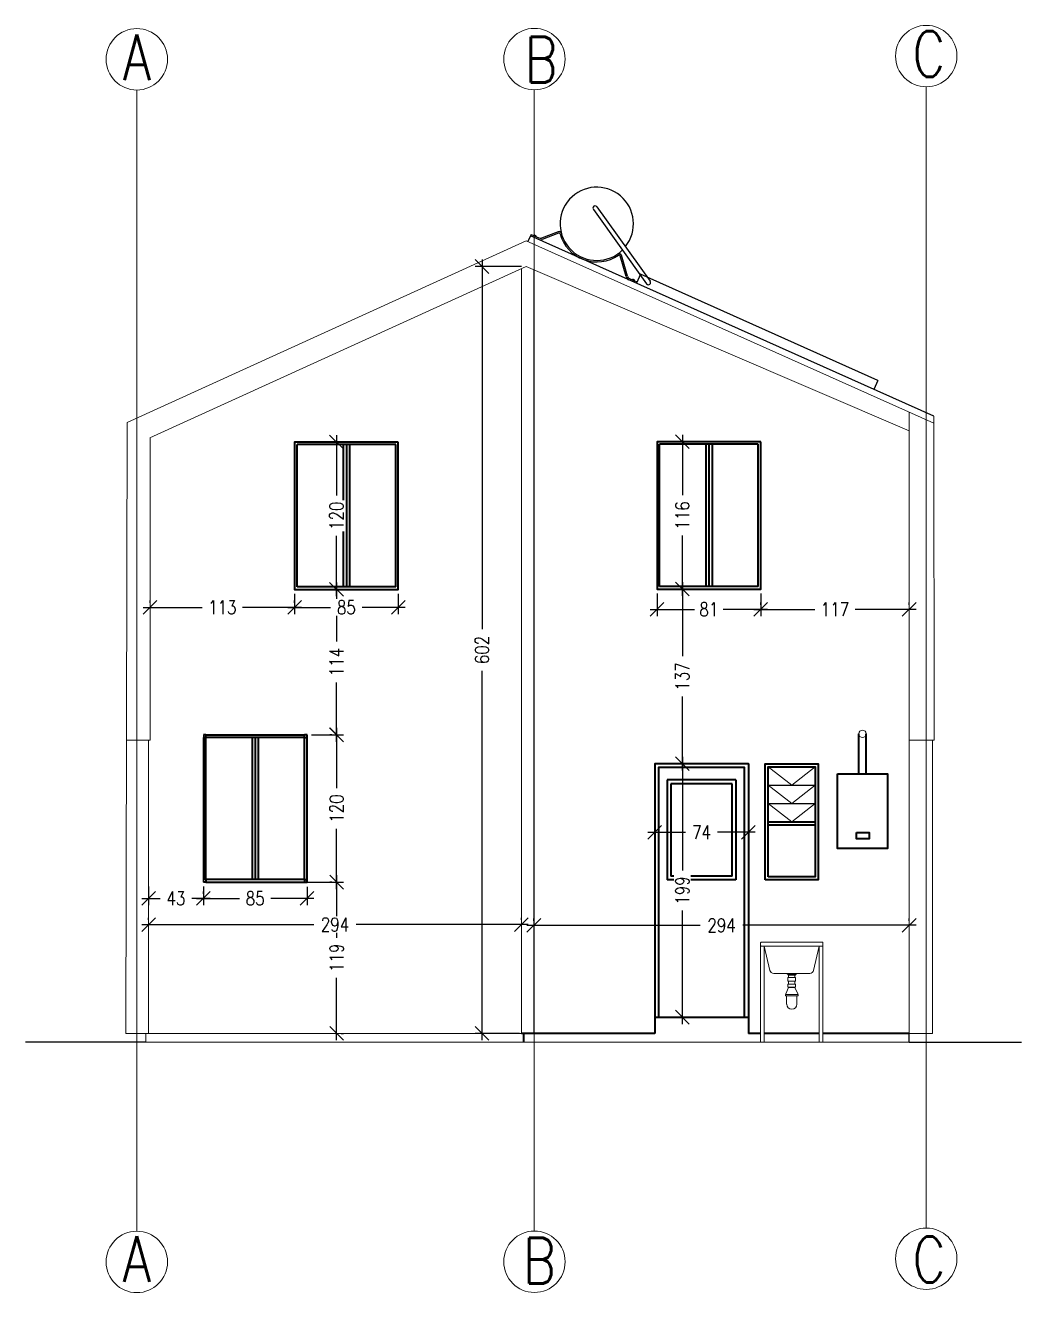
# Model space of a CAD drawing. Header units: millimetres. Extents: x 694 to 3188, y 608 to 2399.
# Drawn here: x 2406 to 3188, y 1364 to 2359 of the extents above; entities that cross this region are included whole.
import ezdxf

# ---------------------------------------------------------------- set-up
doc = ezdxf.new("R2010")
doc.units = ezdxf.units.MM
for name, color, linetype, lineweight in [('A-ANNO-DIMS', 3, 'Continuous', 18), ('A-ANNO-SYMB', 3, 'Continuous', 18), ('A-ELEV-IDEN', 3, 'Continuous', 18), ('A-ELEV-MBE1', 7, 'Continuous', 35), ('A-ELEV-MBE2', 4, 'Continuous', 25), ('A-FURN', 8, 'Continuous', 18)]:
    doc.layers.add(name, color=color, linetype=linetype, lineweight=lineweight)
doc.styles.add('E-ROMANS', font='romans.shx', dxfattribs={"width": 0.8})
doc.dimstyles.new('QUOTE', dxfattribs={"dimtxt": 3.6, "dimasz": 3.6, "dimexe": 1.8, "dimexo": 1.2, "dimgap": 1.8, "dimtad": 0, "dimdec": 0, "dimzin": 0, "dimdsep": 46, "dimtxsty": 'E-ROMANS', "dimblk": 'OBLIQUE', "dimblk1": 'OBLIQUE', "dimblk2": 'OBLIQUE', "dimcen": 1.8, "dimdle": 1.8, "dimclrd": 256, "dimclrt": 256, "dimadec": 0, "dimazin": 0, "dimtfac": 1, "dimtdec": 0, "dimtmove": 1, "dimatfit": 3, "dimldrblk": 'OPEN90', "dimfxl": 1, "dimtfill": 1, "dimtolj": 1, "dimtzin": 0, "dimarcsym": 0})

# ---------------------------------------------------------------- blocks, each defined once
blk = doc.blocks.new('_Oblique')
at = {"color": 0, "linetype": 'ByBlock', "lineweight": -2}
blk.add_line((-0.5, -0.5), (0.5, 0.5), dxfattribs=at)
blk = doc.blocks.new('*D131')
at = {"layer": 'A-ANNO-DIMS', "color": 0, "lineweight": -2, "transparency": 16777216}
for p, q in [((2502.68, 1682.91), (2502.68, 1668.24)), ((2545.71, 1677.24), (2545.71, 1679.04))]:
    blk.add_line(p, q, dxfattribs=at)
at = {"layer": 'A-ANNO-DIMS', "lineweight": -2, "transparency": 16777216}
for p, q in [((2497.28, 1673.64), (2511.8, 1673.64)), ((2551.11, 1673.64), (2536.59, 1673.64))]:
    blk.add_line(p, q, dxfattribs=at)
at = {"layer": 'A-ANNO-DIMS', "lineweight": -2, "transparency": 16777216, "xscale": 10.8, "yscale": 10.8, "zscale": 10.8, "rotation": 180}
blk.add_blockref('_Oblique', (2502.68, 1673.64), dxfattribs=at)
at = {"layer": 'A-ANNO-DIMS', "lineweight": -2, "transparency": 16777216, "xscale": 10.8, "yscale": 10.8, "zscale": 10.8}
blk.add_blockref('_Oblique', (2545.71, 1673.64), dxfattribs=at)
at = {"layer": 'A-ANNO-DIMS', "transparency": 16777216, "insert": (2524.19, 1673.64), "char_height": 10.8, "attachment_point": 5, "style": 'E-ROMANS', "bg_fill": 3, "box_fill_scale": 1.1, "bg_fill_color": 256, "bg_fill_true_color": 13158600, "bg_fill_transparency": 0}
blk.add_mtext('\\A1;43', dxfattribs=at)
blk = doc.blocks.new('_Open90')
at = {"color": 0, "linetype": 'ByBlock', "lineweight": -2}
for p, q in [((0, 0), (-1, 0)), ((-0.5, 0.5), (0, 0)), ((0, 0), (-0.5, -0.5))]:
    blk.add_line(p, q, dxfattribs=at)
blk = doc.blocks.new('*D149')
at = {"layer": 'A-ANNO-DIMS', "color": 0, "lineweight": -2, "transparency": 16777216}
for p, q in [((2545.71, 1682.91), (2545.71, 1668.24)), ((2627.08, 1682.77), (2627.08, 1668.24))]:
    blk.add_line(p, q, dxfattribs=at)
at = {"layer": 'A-ANNO-DIMS', "lineweight": -2, "transparency": 16777216}
for p, q in [((2540.31, 1673.64), (2574, 1673.64)), ((2632.48, 1673.64), (2598.79, 1673.64))]:
    blk.add_line(p, q, dxfattribs=at)
at = {"layer": 'A-ANNO-DIMS', "lineweight": -2, "transparency": 16777216, "xscale": 10.8, "yscale": 10.8, "zscale": 10.8, "rotation": 180}
blk.add_blockref('_Oblique', (2545.71, 1673.64), dxfattribs=at)
at = {"layer": 'A-ANNO-DIMS', "lineweight": -2, "transparency": 16777216, "xscale": 10.8, "yscale": 10.8, "zscale": 10.8}
blk.add_blockref('_Oblique', (2627.08, 1673.64), dxfattribs=at)
at = {"layer": 'A-ANNO-DIMS', "transparency": 16777216, "insert": (2586.39, 1673.64), "char_height": 10.8, "attachment_point": 5, "style": 'E-ROMANS', "bg_fill": 3, "box_fill_scale": 1.1, "bg_fill_color": 256, "bg_fill_true_color": 13158600, "bg_fill_transparency": 0}
blk.add_mtext('\\A1;85', dxfattribs=at)
blk = doc.blocks.new('*D132')
at = {"layer": 'A-ANNO-DIMS', "color": 0, "lineweight": -2, "transparency": 16777216}
for p, q in [((2646.69, 1686.37), (2644.89, 1686.37)), ((2653.89, 1567.6), (2655.69, 1567.6))]:
    blk.add_line(p, q, dxfattribs=at)
at = {"layer": 'A-ANNO-DIMS', "lineweight": -2, "transparency": 16777216}
for p, q in [((2650.29, 1691.77), (2650.29, 1642.67)), ((2650.29, 1562.2), (2650.29, 1611.3))]:
    blk.add_line(p, q, dxfattribs=at)
at = {"layer": 'A-ANNO-DIMS', "lineweight": -2, "transparency": 16777216, "xscale": 10.8, "yscale": 10.8, "zscale": 10.8}
for p, rotation in [((2650.29, 1686.37), 90), ((2650.29, 1567.6), 270)]:
    blk.add_blockref('_Oblique', p, dxfattribs=dict(at, rotation=rotation))
at = {"layer": 'A-ANNO-DIMS', "transparency": 16777216, "insert": (2650.29, 1626.98), "char_height": 10.8, "attachment_point": 5, "rotation": 90, "style": 'E-ROMANS', "bg_fill": 3, "box_fill_scale": 1.1, "bg_fill_color": 256, "bg_fill_true_color": 13158600, "bg_fill_transparency": 0}
blk.add_mtext('\\A1;119', dxfattribs=at)
blk = doc.blocks.new('*D133')
at = {"layer": 'A-ANNO-DIMS', "color": 0, "lineweight": -2, "transparency": 16777216}
for p, q in [((2646.69, 1802.05), (2644.89, 1802.05)), ((2572.74, 1686.37), (2655.69, 1686.37))]:
    blk.add_line(p, q, dxfattribs=at)
at = {"layer": 'A-ANNO-DIMS', "lineweight": -2, "transparency": 16777216}
for p, q in [((2650.29, 1807.45), (2650.29, 1760.1)), ((2650.29, 1680.97), (2650.29, 1728.32))]:
    blk.add_line(p, q, dxfattribs=at)
at = {"layer": 'A-ANNO-DIMS', "lineweight": -2, "transparency": 16777216, "xscale": 10.8, "yscale": 10.8, "zscale": 10.8}
for p, rotation in [((2650.29, 1802.05), 90), ((2650.29, 1686.37), 270)]:
    blk.add_blockref('_Oblique', p, dxfattribs=dict(at, rotation=rotation))
at = {"layer": 'A-ANNO-DIMS', "transparency": 16777216, "insert": (2650.29, 1744.21), "char_height": 10.8, "attachment_point": 5, "rotation": 90, "style": 'E-ROMANS', "bg_fill": 3, "box_fill_scale": 1.1, "bg_fill_color": 256, "bg_fill_true_color": 13158600, "bg_fill_transparency": 0}
blk.add_mtext('\\A1;120', dxfattribs=at)
blk = doc.blocks.new('*D150')
at = {"layer": 'A-ANNO-DIMS', "lineweight": -2, "transparency": 16777216}
for p, q in [((2650.25, 1921.67), (2650.25, 1875.26)), ((2650.25, 1796.65), (2650.25, 1843.07))]:
    blk.add_line(p, q, dxfattribs=at)
at = {"layer": 'A-ANNO-DIMS', "color": 0, "lineweight": -2, "transparency": 16777216}
for p, q in [((2652.05, 1916.27), (2655.65, 1916.27)), ((2630.68, 1802.05), (2655.65, 1802.05))]:
    blk.add_line(p, q, dxfattribs=at)
at = {"layer": 'A-ANNO-DIMS', "lineweight": -2, "transparency": 16777216, "xscale": 10.8, "yscale": 10.8, "zscale": 10.8}
for p, rotation in [((2650.25, 1916.27), 90), ((2650.25, 1802.05), 270)]:
    blk.add_blockref('_Oblique', p, dxfattribs=dict(at, rotation=rotation))
at = {"layer": 'A-ANNO-DIMS', "transparency": 16777216, "insert": (2650.25, 1859.16), "char_height": 10.8, "attachment_point": 5, "rotation": 90, "style": 'E-ROMANS', "bg_fill": 3, "box_fill_scale": 1.1, "bg_fill_color": 256, "bg_fill_true_color": 13158600, "bg_fill_transparency": 0}
blk.add_mtext('\\A1;114', dxfattribs=at)
blk = doc.blocks.new('*D134')
at = {"layer": 'A-ANNO-DIMS', "color": 0, "lineweight": -2, "transparency": 16777216}
for p, q in [((2646.65, 2031.96), (2644.85, 2031.96)), ((2646.65, 1916.27), (2644.85, 1916.27))]:
    blk.add_line(p, q, dxfattribs=at)
at = {"layer": 'A-ANNO-DIMS', "lineweight": -2, "transparency": 16777216}
for p, q in [((2650.25, 2037.36), (2650.25, 1990.01)), ((2650.25, 1910.87), (2650.25, 1958.22))]:
    blk.add_line(p, q, dxfattribs=at)
at = {"layer": 'A-ANNO-DIMS', "lineweight": -2, "transparency": 16777216, "xscale": 10.8, "yscale": 10.8, "zscale": 10.8}
for p, rotation in [((2650.25, 2031.96), 90), ((2650.25, 1916.27), 270)]:
    blk.add_blockref('_Oblique', p, dxfattribs=dict(at, rotation=rotation))
at = {"layer": 'A-ANNO-DIMS', "transparency": 16777216, "insert": (2650.25, 1974.12), "char_height": 10.8, "attachment_point": 5, "rotation": 90, "style": 'E-ROMANS', "bg_fill": 3, "box_fill_scale": 1.1, "bg_fill_color": 256, "bg_fill_true_color": 13158600, "bg_fill_transparency": 0}
blk.add_mtext('\\A1;120', dxfattribs=at)
blk = doc.blocks.new('*D151')
at = {"layer": 'A-ANNO-DIMS', "color": 0, "lineweight": -2, "transparency": 16777216}
for p, q in [((2617.3, 1912.67), (2617.3, 1896.74)), ((2698.7, 1912.67), (2698.7, 1896.74))]:
    blk.add_line(p, q, dxfattribs=at)
at = {"layer": 'A-ANNO-DIMS', "lineweight": -2, "transparency": 16777216}
for p, q in [((2611.9, 1902.14), (2645.61, 1902.14)), ((2704.1, 1902.14), (2670.4, 1902.14))]:
    blk.add_line(p, q, dxfattribs=at)
at = {"layer": 'A-ANNO-DIMS', "lineweight": -2, "transparency": 16777216, "xscale": 10.8, "yscale": 10.8, "zscale": 10.8, "rotation": 180}
blk.add_blockref('_Oblique', (2617.3, 1902.14), dxfattribs=at)
at = {"layer": 'A-ANNO-DIMS', "lineweight": -2, "transparency": 16777216, "xscale": 10.8, "yscale": 10.8, "zscale": 10.8}
blk.add_blockref('_Oblique', (2698.7, 1902.14), dxfattribs=at)
at = {"layer": 'A-ANNO-DIMS', "transparency": 16777216, "insert": (2658, 1902.14), "char_height": 10.8, "attachment_point": 5, "style": 'E-ROMANS', "bg_fill": 3, "box_fill_scale": 1.1, "bg_fill_color": 256, "bg_fill_true_color": 13158600, "bg_fill_transparency": 0}
blk.add_mtext('\\A1;85', dxfattribs=at)
blk = doc.blocks.new('*D135')
at = {"layer": 'A-ANNO-DIMS', "lineweight": -2, "transparency": 16777216}
for p, q in [((2497.28, 1653.08), (2632.32, 1653.08)), ((2800.79, 1653.08), (2665.75, 1653.08))]:
    blk.add_line(p, q, dxfattribs=at)
at = {"layer": 'A-ANNO-DIMS', "color": 0, "lineweight": -2, "transparency": 16777216}
for p, q in [((2502.68, 1656.68), (2502.68, 1658.48)), ((2795.39, 1656.68), (2795.39, 1658.48))]:
    blk.add_line(p, q, dxfattribs=at)
at = {"layer": 'A-ANNO-DIMS', "lineweight": -2, "transparency": 16777216, "xscale": 10.8, "yscale": 10.8, "zscale": 10.8, "rotation": 180}
blk.add_blockref('_Oblique', (2502.68, 1653.08), dxfattribs=at)
at = {"layer": 'A-ANNO-DIMS', "lineweight": -2, "transparency": 16777216, "xscale": 10.8, "yscale": 10.8, "zscale": 10.8}
blk.add_blockref('_Oblique', (2795.39, 1653.08), dxfattribs=at)
at = {"layer": 'A-ANNO-DIMS', "transparency": 16777216, "insert": (2649.03, 1653.08), "char_height": 10.8, "attachment_point": 5, "style": 'E-ROMANS', "bg_fill": 3, "box_fill_scale": 1.1, "bg_fill_color": 256, "bg_fill_true_color": 13158600, "bg_fill_transparency": 0}
blk.add_mtext('\\A1;294', dxfattribs=at)
blk = doc.blocks.new('*D136')
at = {"layer": 'A-ANNO-DIMS', "lineweight": -2, "transparency": 16777216}
for p, q in [((2799.79, 1652.48), (2935.83, 1652.48)), ((3105.29, 1652.48), (2969.25, 1652.48))]:
    blk.add_line(p, q, dxfattribs=at)
at = {"layer": 'A-ANNO-DIMS', "color": 0, "lineweight": -2, "transparency": 16777216}
for p, q in [((2805.19, 1656.08), (2805.19, 1657.88)), ((3099.89, 1656.08), (3099.89, 1657.88))]:
    blk.add_line(p, q, dxfattribs=at)
at = {"layer": 'A-ANNO-DIMS', "lineweight": -2, "transparency": 16777216, "xscale": 10.8, "yscale": 10.8, "zscale": 10.8, "rotation": 180}
blk.add_blockref('_Oblique', (2805.19, 1652.48), dxfattribs=at)
at = {"layer": 'A-ANNO-DIMS', "lineweight": -2, "transparency": 16777216, "xscale": 10.8, "yscale": 10.8, "zscale": 10.8}
blk.add_blockref('_Oblique', (3099.89, 1652.48), dxfattribs=at)
at = {"layer": 'A-ANNO-DIMS', "transparency": 16777216, "insert": (2952.54, 1652.48), "char_height": 10.8, "attachment_point": 5, "style": 'E-ROMANS', "bg_fill": 3, "box_fill_scale": 1.1, "bg_fill_color": 256, "bg_fill_true_color": 13158600, "bg_fill_transparency": 0}
blk.add_mtext('\\A1;294', dxfattribs=at)
blk = doc.blocks.new('*D137')
at = {"layer": 'A-ANNO-DIMS', "lineweight": -2, "transparency": 16777216}
for p, q in [((2921.79, 1784.76), (2921.79, 1695.54)), ((2921.79, 1574.94), (2921.79, 1664.17))]:
    blk.add_line(p, q, dxfattribs=at)
at = {"layer": 'A-ANNO-DIMS', "color": 0, "lineweight": -2, "transparency": 16777216}
for p, q in [((2918.19, 1779.36), (2916.39, 1779.36)), ((2918.19, 1580.34), (2916.39, 1580.34))]:
    blk.add_line(p, q, dxfattribs=at)
at = {"layer": 'A-ANNO-DIMS', "lineweight": -2, "transparency": 16777216, "xscale": 10.8, "yscale": 10.8, "zscale": 10.8}
for p, rotation in [((2921.79, 1779.36), 90), ((2921.79, 1580.34), 270)]:
    blk.add_blockref('_Oblique', p, dxfattribs=dict(at, rotation=rotation))
at = {"layer": 'A-ANNO-DIMS', "transparency": 16777216, "insert": (2921.79, 1679.85), "char_height": 10.8, "attachment_point": 5, "rotation": 90, "style": 'E-ROMANS', "bg_fill": 3, "box_fill_scale": 1.1, "bg_fill_color": 256, "bg_fill_true_color": 13158600, "bg_fill_transparency": 0}
blk.add_mtext('\\A1;199', dxfattribs=at)
blk = doc.blocks.new('*D138')
at = {"layer": 'A-ANNO-DIMS', "lineweight": -2, "transparency": 16777216}
for p, q in [((2894.69, 1725.55), (2924.25, 1725.55)), ((2979.02, 1725.55), (2949.45, 1725.55))]:
    blk.add_line(p, q, dxfattribs=at)
at = {"layer": 'A-ANNO-DIMS', "color": 0, "lineweight": -2, "transparency": 16777216}
for p, q in [((2900.09, 1729.15), (2900.09, 1730.95)), ((2973.62, 1729.15), (2973.62, 1730.95))]:
    blk.add_line(p, q, dxfattribs=at)
at = {"layer": 'A-ANNO-DIMS', "lineweight": -2, "transparency": 16777216, "xscale": 10.8, "yscale": 10.8, "zscale": 10.8, "rotation": 180}
blk.add_blockref('_Oblique', (2900.09, 1725.55), dxfattribs=at)
at = {"layer": 'A-ANNO-DIMS', "lineweight": -2, "transparency": 16777216, "xscale": 10.8, "yscale": 10.8, "zscale": 10.8}
blk.add_blockref('_Oblique', (2973.62, 1725.55), dxfattribs=at)
at = {"layer": 'A-ANNO-DIMS', "transparency": 16777216, "insert": (2936.85, 1725.55), "char_height": 10.8, "attachment_point": 5, "style": 'E-ROMANS', "bg_fill": 3, "box_fill_scale": 1.1, "bg_fill_color": 256, "bg_fill_true_color": 13158600, "bg_fill_transparency": 0}
blk.add_mtext('\\A1;74', dxfattribs=at)
blk = doc.blocks.new('*D139')
at = {"layer": 'A-ANNO-DIMS', "lineweight": -2, "transparency": 16777216}
for p, q in [((2921.79, 1921.93), (2921.79, 1863.84)), ((2921.79, 1773.96), (2921.79, 1832.06))]:
    blk.add_line(p, q, dxfattribs=at)
at = {"layer": 'A-ANNO-DIMS', "color": 0, "lineweight": -2, "transparency": 16777216}
for p, q in [((2918.19, 1916.53), (2916.39, 1916.53)), ((2918.19, 1779.36), (2916.39, 1779.36))]:
    blk.add_line(p, q, dxfattribs=at)
at = {"layer": 'A-ANNO-DIMS', "lineweight": -2, "transparency": 16777216, "xscale": 10.8, "yscale": 10.8, "zscale": 10.8}
for p, rotation in [((2921.79, 1916.53), 90), ((2921.79, 1779.36), 270)]:
    blk.add_blockref('_Oblique', p, dxfattribs=dict(at, rotation=rotation))
at = {"layer": 'A-ANNO-DIMS', "transparency": 16777216, "insert": (2921.79, 1847.95), "char_height": 10.8, "attachment_point": 5, "rotation": 90, "style": 'E-ROMANS', "bg_fill": 3, "box_fill_scale": 1.1, "bg_fill_color": 256, "bg_fill_true_color": 13158600, "bg_fill_transparency": 0}
blk.add_mtext('\\A1;137', dxfattribs=at)
blk = doc.blocks.new('*D140')
at = {"layer": 'A-ANNO-DIMS', "color": 0, "lineweight": -2, "transparency": 16777216}
for p, q in [((2918.19, 2032.22), (2916.39, 2032.22)), ((2918.19, 1916.53), (2916.39, 1916.53))]:
    blk.add_line(p, q, dxfattribs=at)
at = {"layer": 'A-ANNO-DIMS', "lineweight": -2, "transparency": 16777216}
for p, q in [((2921.79, 2037.62), (2921.79, 1990.27)), ((2921.79, 1911.13), (2921.79, 1958.49))]:
    blk.add_line(p, q, dxfattribs=at)
at = {"layer": 'A-ANNO-DIMS', "lineweight": -2, "transparency": 16777216, "xscale": 10.8, "yscale": 10.8, "zscale": 10.8}
for p, rotation in [((2921.79, 2032.22), 90), ((2921.79, 1916.53), 270)]:
    blk.add_blockref('_Oblique', p, dxfattribs=dict(at, rotation=rotation))
at = {"layer": 'A-ANNO-DIMS', "transparency": 16777216, "insert": (2921.79, 1974.38), "char_height": 10.8, "attachment_point": 5, "rotation": 90, "style": 'E-ROMANS', "bg_fill": 3, "box_fill_scale": 1.1, "bg_fill_color": 256, "bg_fill_true_color": 13158600, "bg_fill_transparency": 0}
blk.add_mtext('\\A1;116', dxfattribs=at)
blk = doc.blocks.new('*D153')
at = {"layer": 'A-ANNO-DIMS', "color": 0, "lineweight": -2, "transparency": 16777216}
for p, q in [((2901.91, 1912.93), (2901.91, 1895.18)), ((2983.31, 1912.93), (2983.31, 1895.18))]:
    blk.add_line(p, q, dxfattribs=at)
at = {"layer": 'A-ANNO-DIMS', "lineweight": -2, "transparency": 16777216}
for p, q in [((2896.51, 1900.58), (2931.45, 1900.58)), ((2988.71, 1900.58), (2953.77, 1900.58))]:
    blk.add_line(p, q, dxfattribs=at)
at = {"layer": 'A-ANNO-DIMS', "lineweight": -2, "transparency": 16777216, "xscale": 10.8, "yscale": 10.8, "zscale": 10.8, "rotation": 180}
blk.add_blockref('_Oblique', (2901.91, 1900.58), dxfattribs=at)
at = {"layer": 'A-ANNO-DIMS', "lineweight": -2, "transparency": 16777216, "xscale": 10.8, "yscale": 10.8, "zscale": 10.8}
blk.add_blockref('_Oblique', (2983.31, 1900.58), dxfattribs=at)
at = {"layer": 'A-ANNO-DIMS', "transparency": 16777216, "insert": (2942.61, 1900.58), "char_height": 10.8, "attachment_point": 5, "style": 'E-ROMANS', "bg_fill": 3, "box_fill_scale": 1.1, "bg_fill_color": 256, "bg_fill_true_color": 13158600, "bg_fill_transparency": 0}
blk.add_mtext('\\A1;81', dxfattribs=at)
blk = doc.blocks.new('*D141')
at = {"layer": 'A-ANNO-DIMS', "lineweight": -2, "transparency": 16777216}
for p, q in [((2498.45, 1902.14), (2544.69, 1902.14)), ((2622.7, 1902.14), (2576.47, 1902.14))]:
    blk.add_line(p, q, dxfattribs=at)
at = {"layer": 'A-ANNO-DIMS', "color": 0, "lineweight": -2, "transparency": 16777216}
for p, q in [((2503.85, 1905.74), (2503.85, 1907.54)), ((2617.3, 1905.74), (2617.3, 1907.54))]:
    blk.add_line(p, q, dxfattribs=at)
at = {"layer": 'A-ANNO-DIMS', "lineweight": -2, "transparency": 16777216, "xscale": 10.8, "yscale": 10.8, "zscale": 10.8, "rotation": 180}
blk.add_blockref('_Oblique', (2503.85, 1902.14), dxfattribs=at)
at = {"layer": 'A-ANNO-DIMS', "lineweight": -2, "transparency": 16777216, "xscale": 10.8, "yscale": 10.8, "zscale": 10.8}
blk.add_blockref('_Oblique', (2617.3, 1902.14), dxfattribs=at)
at = {"layer": 'A-ANNO-DIMS', "transparency": 16777216, "insert": (2560.58, 1902.14), "char_height": 10.8, "attachment_point": 5, "style": 'E-ROMANS', "bg_fill": 3, "box_fill_scale": 1.1, "bg_fill_color": 256, "bg_fill_true_color": 13158600, "bg_fill_transparency": 0}
blk.add_mtext('\\A1;113', dxfattribs=at)
blk = doc.blocks.new('*D142')
at = {"layer": 'A-ANNO-DIMS', "color": 0, "lineweight": -2, "transparency": 16777216}
for p, q in [((2983.31, 1904.18), (2983.31, 1905.98)), ((3099.89, 1904.18), (3099.89, 1905.98))]:
    blk.add_line(p, q, dxfattribs=at)
at = {"layer": 'A-ANNO-DIMS', "lineweight": -2, "transparency": 16777216}
for p, q in [((2977.91, 1900.58), (3025.71, 1900.58)), ((3105.29, 1900.58), (3057.49, 1900.58))]:
    blk.add_line(p, q, dxfattribs=at)
at = {"layer": 'A-ANNO-DIMS', "lineweight": -2, "transparency": 16777216, "xscale": 10.8, "yscale": 10.8, "zscale": 10.8, "rotation": 180}
blk.add_blockref('_Oblique', (2983.31, 1900.58), dxfattribs=at)
at = {"layer": 'A-ANNO-DIMS', "lineweight": -2, "transparency": 16777216, "xscale": 10.8, "yscale": 10.8, "zscale": 10.8}
blk.add_blockref('_Oblique', (3099.89, 1900.58), dxfattribs=at)
at = {"layer": 'A-ANNO-DIMS', "transparency": 16777216, "insert": (3041.6, 1900.58), "char_height": 10.8, "attachment_point": 5, "style": 'E-ROMANS', "bg_fill": 3, "box_fill_scale": 1.1, "bg_fill_color": 256, "bg_fill_true_color": 13158600, "bg_fill_transparency": 0}
blk.add_mtext('\\A1;117', dxfattribs=at)
blk = doc.blocks.new('*D154')
at = {"layer": 'A-ANNO-DIMS', "color": 0, "lineweight": -2, "transparency": 16777216}
for p, q in [((2795.57, 2169.83), (2759.12, 2169.83)), ((2793.85, 1567.6), (2759.12, 1567.6))]:
    blk.add_line(p, q, dxfattribs=at)
at = {"layer": 'A-ANNO-DIMS', "lineweight": -2, "transparency": 16777216}
for p, q in [((2764.52, 2175.23), (2764.52, 1885.02)), ((2764.52, 1562.2), (2764.52, 1852.41))]:
    blk.add_line(p, q, dxfattribs=at)
at = {"layer": 'A-ANNO-DIMS', "lineweight": -2, "transparency": 16777216, "xscale": 10.8, "yscale": 10.8, "zscale": 10.8}
for p, rotation in [((2764.52, 2169.83), 90), ((2764.52, 1567.6), 270)]:
    blk.add_blockref('_Oblique', p, dxfattribs=dict(at, rotation=rotation))
at = {"layer": 'A-ANNO-DIMS', "transparency": 16777216, "insert": (2764.52, 1868.71), "char_height": 10.8, "attachment_point": 5, "rotation": 90, "style": 'E-ROMANS', "bg_fill": 3, "box_fill_scale": 1.1, "bg_fill_color": 256, "bg_fill_true_color": 13158600, "bg_fill_transparency": 0}
blk.add_mtext('\\A1;602', dxfattribs=at)

msp = doc.modelspace()

# ---------------------------------------------------------------- linework, layer by layer
at = {"color": 0}
msp.add_line((3099.89, 1560.74), (3099.89, 1567.6), dxfattribs=at)
for p, q in [((2500.51, 1560.74), (2405.93, 1560.74)), ((3099.89, 1560.74), (3188.2, 1560.74))]:
    msp.add_line(p, q)
at = {"layer": 'A-ANNO-SYMB'}
msp.add_line((3113.33, 1414.79), (3113.33, 2310.99), dxfattribs=at)
at = {"layer": 'A-ANNO-SYMB', "color": 0}
for p, q in [((2799.17, 2169.83), (3099.89, 2040.91)), ((2795.39, 1567.6), (2795.39, 2168.1)), ((2805.19, 1797.99), (2805.19, 2167.14)), ((3099.89, 2055.49), (3099.89, 1567.6)), ((3119.41, 1797.84), (3119.25, 2052.39)), ((2484.94, 1567.6), (2485.93, 2047.46)), ((2503.85, 1797.99), (2503.85, 2035.25)), ((2485.42, 1797.99), (2503.85, 1797.99)), ((2805.19, 1567.6), (2805.19, 1797.99)), ((3119.41, 1797.84), (3099.89, 1797.84)), ((3118.23, 1797.84), (3118.23, 1567.45)), ((2484.94, 1567.6), (2795.39, 1567.6)), ((2496.93, 1567.6), (2502.68, 1567.6)), ((2500.51, 1567.6), (2500.51, 1560.74)), ((3118.23, 1567.6), (3099.89, 1567.6)), ((2500.51, 1560.74), (3099.89, 1560.74))]:
    msp.add_line(p, q, dxfattribs=at)
for points in [[(2485.93, 2047.46), (2799.11, 2190.05)], [(3119.25, 2046.83), (2799.11, 2190.05)], [(2503.58, 2035.25), (2799.17, 2169.83)], [(2502.68, 1567.6), (2502.68, 1797.99)]]:
    msp.add_lwpolyline(points, dxfattribs=at)
at = {"layer": 'A-ANNO-SYMB'}
for centre in [(3113.33, 2335.11), (2493.45, 2332.56), (2805.64, 2332.75), (3113.33, 1390.67), (2493.45, 1388.13), (2805.64, 1388.31)]:
    msp.add_circle(centre, 24.11, dxfattribs=at)
at = {"layer": 'A-ANNO-SYMB', "color": 4}
msp.add_circle((3063.24, 1802.89), 2.94, dxfattribs=at)
at = {"layer": 'A-ELEV-IDEN'}
for points in [[(2989.3, 1776.91), (3007.69, 1762.53), (3026.07, 1776.91)], [(2989.3, 1762.53), (3007.69, 1748.15), (3026.07, 1762.53)], [(2989.3, 1748.15), (3007.69, 1733.77), (3026.07, 1748.15)]]:
    msp.add_lwpolyline(points, dxfattribs=at)
at = {"layer": 'A-ELEV-MBE1', "color": 4}
for p, q in [((2981.35, 2030.26), (2903.9, 2030.26)), ((2903.9, 1918.49), (2903.9, 2030.26)), ((2940.18, 2030.26), (2940.18, 1918.49)), ((2942.63, 2030.26), (2942.63, 1918.49)), ((2945.08, 2030.26), (2945.08, 1918.49)), ((2981.35, 1918.49), (2981.35, 2030.26)), ((2696.74, 2030), (2619.29, 2030)), ((2619.29, 1918.23), (2619.29, 2030)), ((2655.57, 2030), (2655.57, 1918.23)), ((2658.02, 2030), (2658.02, 1918.23)), ((2660.47, 2030), (2660.47, 1918.23)), ((2696.74, 1918.23), (2696.74, 2030)), ((2696.74, 1918.23), (2619.29, 1918.23)), ((2981.35, 1918.49), (2903.9, 1918.49)), ((2547.67, 1802.05), (2545.71, 1802.05)), ((2547.67, 1800.09), (2547.67, 1802.05)), ((2547.67, 1802.05), (2625.12, 1802.05)), ((2625.12, 1800.09), (2625.12, 1802.05)), ((2627.08, 1802.05), (2625.12, 1802.05)), ((2627.08, 1800.09), (2627.08, 1802.05)), ((2547.67, 1800.09), (2545.71, 1800.09)), ((2545.71, 1800.09), (2545.71, 1688.33)), ((2625.12, 1800.09), (2547.67, 1800.09)), ((2547.67, 1688.33), (2547.67, 1800.09)), ((2583.94, 1800.09), (2583.94, 1688.33)), ((2586.39, 1800.09), (2586.39, 1688.33)), ((2588.84, 1800.09), (2588.84, 1688.33)), ((2625.12, 1688.33), (2625.12, 1800.09)), ((2625.12, 1800.09), (2627.08, 1800.09)), ((2627.08, 1688.33), (2627.08, 1800.09)), ((2973.62, 1779.36), (2973.62, 1567.6)), ((2963.82, 1766.62), (2909.89, 1766.62)), ((2909.89, 1766.62), (2909.89, 1688.19)), ((2960.87, 1763.68), (2912.83, 1763.68)), ((2912.83, 1763.68), (2912.83, 1691.13)), ((2960.87, 1691.13), (2960.87, 1763.68)), ((2963.82, 1766.62), (2963.82, 1688.19)), ((2547.67, 1688.33), (2545.71, 1688.33)), ((2547.67, 1686.37), (2545.71, 1686.37)), ((2625.12, 1688.33), (2547.67, 1688.33)), ((2547.67, 1688.33), (2547.67, 1686.37)), ((2547.67, 1686.37), (2625.12, 1686.37)), ((2625.12, 1688.33), (2627.08, 1688.33)), ((2625.12, 1688.33), (2625.12, 1686.37)), ((2625.12, 1686.37), (2627.08, 1686.37)), ((2627.08, 1686.37), (2627.08, 1688.33)), ((2963.82, 1688.19), (2909.89, 1688.19)), ((2960.87, 1691.13), (2912.83, 1691.13)), ((2900.09, 1680.34), (2900.09, 1567.6)), ((2900.09, 1580.34), (2973.62, 1580.34))]:
    msp.add_line(p, q, dxfattribs=at)
at = {"layer": 'A-ELEV-MBE1', "color": 0}
for p, q in [((2900.09, 1567.6), (2795.39, 1567.6)), ((2983.18, 1567.6), (2973.62, 1567.6)), ((3029.25, 1567.6), (2986.12, 1567.6)), ((3099.89, 1567.6), (3032.2, 1567.6))]:
    msp.add_line(p, q, dxfattribs=at)
at = {"layer": 'A-ELEV-MBE1', "color": 4}
for points in [[(2698.7, 2031.96), (2617.3, 2031.96), (2617.3, 1916.27), (2698.7, 1916.27)], [(2983.31, 2032.22), (2901.91, 2032.22), (2901.91, 1916.53), (2983.31, 1916.53)], [(2986.85, 1688.19), (2986.85, 1779.36), (3028.52, 1779.36), (3028.52, 1688.19)], [(2989.3, 1690.64), (2989.3, 1776.91), (3026.07, 1776.91), (3026.07, 1690.64)]]:
    msp.add_lwpolyline(points, close=True, dxfattribs=at)
for points in [[(3060.3, 1771.52), (3060.3, 1802.89)], [(3066.18, 1771.52), (3066.18, 1802.89)], [(2973.62, 1779.36), (2973.62, 1779.36), (2900.09, 1779.36), (2900.09, 1580.34)], [(2970.68, 1580.34), (2970.68, 1776.42), (2903.03, 1776.42), (2903.03, 1580.34)], [(3043.64, 1771.52), (3082.85, 1771.52), (3082.85, 1712.7), (3043.64, 1712.7), (3043.64, 1771.52)], [(2989.3, 1733.77), (3026.07, 1733.77)], [(2989.3, 1731.32), (3026.07, 1731.32)], [(3058.6, 1725.29), (3068.4, 1725.29), (3068.4, 1720.39), (3058.6, 1720.39), (3058.6, 1725.29)]]:
    msp.add_lwpolyline(points, dxfattribs=at)
at = {"layer": 'A-ELEV-MBE1', "color": 0}
msp.add_lwpolyline([(2797.45, 1560.74), (2797.45, 1567.6)], dxfattribs=at)
at = {"layer": 'A-ELEV-MBE2'}
for p, q in [((2851.94, 2214.71), (2893.76, 2156.27)), ((2854.76, 2216.78), (2896.59, 2158.32)), ((2803.01, 2194.92), (2802.54, 2193.88)), ((2803.01, 2194.92), (2809, 2192.24)), ((2805.57, 2194.5), (2805.32, 2193.94)), ((2805.86, 2194.37), (2805.61, 2193.81)), ((2806.95, 2193.94), (2805.64, 2194.53)), ((2806.43, 2193.44), (2806.69, 2194)), ((2806.73, 2193.31), (2806.98, 2193.87)), ((2824.17, 2197.12), (2811.23, 2192.18)), ((2824.57, 2196.05), (2811.63, 2191.12)), ((2877.55, 2161.9), (2872.87, 2178.34)), ((2878.64, 2162.21), (2873.98, 2178.64)), ((2880.26, 2160.35), (2886.17, 2157.7)), ((2882.78, 2159.95), (2882.53, 2159.39)), ((2883.08, 2159.82), (2882.83, 2159.26)), ((2884.16, 2159.39), (2882.85, 2159.97)), ((2883.65, 2158.89), (2883.9, 2159.45)), ((2883.94, 2158.76), (2884.19, 2159.32)), ((2545.71, 1802.05), (2545.71, 1800.09)), ((2545.71, 1686.37), (2545.71, 1688.33))]:
    msp.add_line(p, q, dxfattribs=at)
for points in [[(2802.54, 2193.88), (2800.54, 2189.41)], [(3119.25, 2052.39), (2802.54, 2193.88)], [(2888.91, 2163.82), (2885.71, 2156.66)], [(3075.41, 2080.36), (2888.91, 2163.82)], [(3075.41, 2080.36), (3072.21, 2073.2)]]:
    msp.add_lwpolyline(points, dxfattribs=at)
at = {"layer": 'A-ELEV-MBE2', "color": 6}
for points in [[(2989.3, 1762.53), (3026.07, 1762.53)], [(2989.3, 1748.15), (3026.07, 1748.15)]]:
    msp.add_lwpolyline(points, dxfattribs=at)
at = {"layer": 'A-ELEV-MBE2'}
for centre, radius, start, end in [((2854.62, 2203.36), 28.78, 321.56273, 314.43162), ((2853.34, 2215.75), 1.75, 35.28159, 216.49816), ((2805.37, 2193.92), 0.0527, 155.88988, 245.88988), ((2805.56, 2193.83), 0.0527, 245.88988, 335.88988), ((2805.62, 2194.48), 0.0527, 65.88988, 155.88988), ((2805.66, 2193.79), 0.0527, 155.88988, 245.88988), ((2805.81, 2194.39), 0.0527, 335.88988, 65.88988), ((2805.91, 2194.35), 0.0527, 65.88988, 155.88988), ((2806.39, 2193.47), 0.0527, 245.88988, 335.88988), ((2806.48, 2193.42), 0.0527, 155.88988, 245.88988), ((2806.64, 2194.03), 0.0527, 335.88988, 65.88988), ((2806.68, 2193.33), 0.0527, 245.88988, 335.88988), ((2806.73, 2193.98), 0.0527, 65.88988, 155.88988), ((2806.93, 2193.89), 0.0527, 335.88988, 65.88988), ((2810.19, 2194.9), 4.05, 245.88988, 290.88988), ((2810.19, 2194.9), 2.92, 245.88988, 290.88988), ((2824.9, 2195.21), 2.04, 19.80493, 110.88988), ((2824.9, 2195.21), 0.909, 22.56824, 110.86066), ((2854.62, 2203.36), 29.92, 195.11438, 304.64968), ((2872.06, 2177.94), 2.04, 20.00847, 120.11059), ((2872.05, 2177.94), 0.908, 26.37705, 117.69172), ((2881.45, 2163.01), 4.05, 195.88988, 245.88988), ((2881.45, 2163.01), 2.92, 195.88988, 245.88988), ((2882.83, 2159.93), 0.0527, 65.88988, 155.88988), ((2883.03, 2159.84), 0.0527, 335.88988, 65.88988), ((2883.12, 2159.8), 0.0527, 65.88988, 155.88988), ((2882.58, 2159.37), 0.0527, 155.88988, 245.88988), ((2882.78, 2159.28), 0.0527, 245.88988, 335.88988), ((2882.87, 2159.24), 0.0527, 155.88988, 245.88988), ((2883.6, 2158.91), 0.0527, 245.88988, 335.88988), ((2883.7, 2158.87), 0.0527, 155.88988, 245.88988), ((2883.85, 2159.47), 0.0527, 335.88988, 65.88988), ((2883.89, 2158.78), 0.0527, 245.88988, 335.88988), ((2883.95, 2159.43), 0.0527, 65.88988, 155.88988), ((2884.14, 2159.34), 0.0527, 335.88988, 65.88988), ((2895.17, 2157.29), 1.75, 214.92001, 35.88988)]:
    msp.add_arc(centre, radius, start, end, dxfattribs=at)
at = {"layer": 'A-FURN'}
for p, q in [((2983.18, 1638.68), (2983.18, 1636.72)), ((2983.18, 1638.68), (2983.18, 1560.74)), ((3031.71, 1639.17), (2983.67, 1639.17)), ((3031.71, 1636.23), (2983.67, 1636.23)), ((2986.12, 1636.23), (2990.61, 1617.12)), ((2986.12, 1636.23), (2986.12, 1560.74)), ((3029.25, 1636.23), (3024.76, 1617.12)), ((3029.25, 1636.23), (3029.25, 1560.74)), ((3032.2, 1638.68), (3032.2, 1560.74)), ((3021.86, 1614.66), (2993.51, 1614.66)), ((3005.26, 1611.5), (3005.26, 1613.42)), ((3010.16, 1611.5), (3010.16, 1613.42)), ((3005.26, 1606.25), (3005.26, 1608.51)), ((3005.26, 1603.69), (3005.26, 1603.88)), ((3010.16, 1603.69), (3005.26, 1603.69)), ((3010.16, 1606.25), (3010.16, 1608.51)), ((3010.16, 1603.69), (3010.16, 1603.88)), ((3003.69, 1597.01), (3003.69, 1590.62)), ((3011.72, 1597.01), (3011.72, 1590.62))]:
    msp.add_line(p, q, dxfattribs=at)
at = {"layer": 'A-FURN', "color": 0}
for p, q in [((2983.67, 1560.74), (2983.18, 1560.74)), ((2983.67, 1560.74), (2986.12, 1560.74)), ((3031.71, 1560.74), (3029.25, 1560.74)), ((3031.71, 1560.74), (3032.2, 1560.74))]:
    msp.add_line(p, q, dxfattribs=at)
at = {"layer": 'A-FURN'}
for points in [[(3011.37, 1614.66), (3004.04, 1614.66), (3004.04, 1614.1), (3011.37, 1614.1)], [(3010.7, 1611.5), (3004.71, 1611.5), (3004.71, 1608.51), (3010.7, 1608.51)], [(3010.7, 1606.25), (3004.71, 1606.25), (3004.71, 1603.88), (3010.7, 1603.88)], [(3012.7, 1598.18), (3002.71, 1598.18), (3002.71, 1597.01), (3012.7, 1597.01)]]:
    msp.add_lwpolyline(points, close=True, dxfattribs=at)
for points in [[(3004.57, 1614.1), (3004.86, 1613.42), (3007.71, 1613.42)], [(3010.84, 1614.1), (3010.55, 1613.42), (3007.71, 1613.42)], [(3005.26, 1603.69), (3003.06, 1598.65), (3003.06, 1598.18), (3003.06, 1598.18)], [(3010.16, 1603.69), (3012.35, 1598.65), (3012.35, 1598.18), (3012.35, 1598.18)]]:
    msp.add_lwpolyline(points, dxfattribs=at)
for centre, radius, start, end in [((2983.67, 1638.68), 0.49, 90, 180), ((2983.67, 1636.72), 0.49, 180, 270), ((3031.71, 1638.68), 0.49, 0, 90), ((3031.71, 1636.72), 0.49, 270, 0), ((2993.51, 1617.6), 2.94, 189.46232, 270), ((3021.86, 1617.6), 2.94, 270, 350.53768), ((3007.71, 1590.62), 4.01, 180, 0)]:
    msp.add_arc(centre, radius, start, end, dxfattribs=at)

# ---------------------------------------------------------------- texts
at = {"layer": 'A-ANNO-SYMB', "char_height": 35.9, "attachment_point": 1, "style": 'E-ROMANS'}
for s, insert in [('A', (2482.49, 2352.15)), ('B', (2797.95, 2350.16)), ('C', (3102.36, 2354.69)), ('A', (2482.41, 1408.29)), ('B', (2796.54, 1407.02)), ('C', (3102.47, 1407.98))]:
    msp.add_mtext_dynamic_manual_height_columns(s, width=37.201, gutter_width=2.5, heights=[0], dxfattribs=dict(at, insert=insert))

# ---------------------------------------------------------------- next in the draw order: dimensions: what is measured, and where the dimension line sits
at = {"layer": 'A-ANNO-DIMS'}
dim = msp.add_linear_dim(base=(2502.68, 1673.64), p1=(2545.71, 1673.64), p2=(2502.68, 1686.51), dimstyle='QUOTE', override={"dimscale": 3}, dxfattribs=at)
dim.commit()
dim.dimension.update_dxf_attribs({"geometry": '*D131', "text_midpoint": (2524.19, 1673.64)})
dim = msp.add_linear_dim(base=(2650.29, 1567.6), p1=(2650.29, 1686.37), p2=(2650.29, 1567.6), angle=90, dimstyle='QUOTE', override={"dimscale": 3}, dxfattribs=at)
dim.commit()
dim.dimension.update_dxf_attribs({"geometry": '*D132', "text_midpoint": (2650.29, 1626.98)})

# ---------------------------------------------------------------- next in the draw order: dimensions: what is measured, and where the dimension line sits
for base, p1, p2, text, picture, middle in [((2627.08, 1673.64), (2545.71, 1686.51), (2627.08, 1686.37), '85', '*D149', (2586.39, 1673.64)), ((2795.39, 1653.08), (2502.68, 1653.08), (2795.39, 1653.08), '294', '*D135', (2649.03, 1653.08))]:
    dim = msp.add_linear_dim(base=base, p1=p1, p2=p2, text=text, dimstyle='QUOTE', override={"dimscale": 3}, dxfattribs=at)
    dim.commit()
    dim.dimension.update_dxf_attribs({"geometry": picture, "text_midpoint": middle})

# ---------------------------------------------------------------- next in the draw order: linework, layer by layer
at = {"layer": 'A-ANNO-SYMB'}
msp.add_line((2493.45, 1412.24), (2493.45, 2308.45), dxfattribs=at)

# ---------------------------------------------------------------- next in the draw order: dimensions: what is measured, and where the dimension line sits
at = {"layer": 'A-ANNO-DIMS'}
dim = msp.add_linear_dim(base=(2650.29, 1802.05), p1=(2569.14, 1686.37), p2=(2650.29, 1802.05), angle=90, text='120', dimstyle='QUOTE', override={"dimscale": 3}, dxfattribs=at)
dim.commit()
dim.dimension.update_dxf_attribs({"geometry": '*D133', "text_midpoint": (2650.29, 1744.21)})
dim = msp.add_linear_dim(base=(2805.19, 1652.48), p1=(3099.89, 1652.48), p2=(2805.19, 1652.48), text='294', dimstyle='QUOTE', override={"dimscale": 3}, dxfattribs=at)
dim.commit()
dim.dimension.update_dxf_attribs({"geometry": '*D136', "text_midpoint": (2952.54, 1652.48)})

# ---------------------------------------------------------------- next in the draw order: linework, layer by layer
at = {"layer": 'A-ANNO-SYMB'}
msp.add_line((2805.39, 1412.3), (2805.39, 2308.51), dxfattribs=at)

# ---------------------------------------------------------------- next in the draw order: dimensions: what is measured, and where the dimension line sits
at = {"layer": 'A-ANNO-DIMS'}
for base, p1, p2, picture, middle in [((2764.52, 2169.83), (2797.45, 1567.6), (2799.17, 2169.83), '*D154', (2764.52, 1868.71)), ((2650.25, 1916.27), (2627.08, 1802.05), (2648.45, 1916.27), '*D150', (2650.25, 1859.16)), ((2921.79, 1779.36), (2921.79, 1580.34), (2921.79, 1779.36), '*D137', (2921.79, 1679.85))]:
    dim = msp.add_linear_dim(base=base, p1=p1, p2=p2, angle=90, dimstyle='QUOTE', override={"dimscale": 3}, dxfattribs=at)
    dim.commit()
    dim.dimension.update_dxf_attribs({"geometry": picture, "text_midpoint": middle})

# ---------------------------------------------------------------- next in the draw order: dimensions: what is measured, and where the dimension line sits
dim = msp.add_linear_dim(base=(2650.25, 2031.96), p1=(2650.25, 1916.27), p2=(2650.25, 2031.96), angle=90, text='120', dimstyle='QUOTE', override={"dimscale": 3}, dxfattribs=at)
dim.commit()
dim.dimension.update_dxf_attribs({"geometry": '*D134', "text_midpoint": (2650.25, 1974.12)})
dim = msp.add_linear_dim(base=(2921.79, 1916.53), p1=(2921.79, 1779.36), p2=(2921.79, 1916.53), angle=90, dimstyle='QUOTE', override={"dimscale": 3}, dxfattribs=at)
dim.commit()
dim.dimension.update_dxf_attribs({"geometry": '*D139', "text_midpoint": (2921.79, 1847.95)})
dim = msp.add_linear_dim(base=(2973.62, 1725.55), p1=(2900.09, 1725.55), p2=(2973.62, 1725.55), dimstyle='QUOTE', override={"dimscale": 3}, dxfattribs=at)
dim.commit()
dim.dimension.update_dxf_attribs({"geometry": '*D138', "text_midpoint": (2936.85, 1725.55)})

# ---------------------------------------------------------------- next in the draw order: dimensions: what is measured, and where the dimension line sits
dim = msp.add_linear_dim(base=(2921.79, 2032.22), p1=(2921.79, 1916.53), p2=(2921.79, 2032.22), angle=90, dimstyle='QUOTE', override={"dimscale": 3}, dxfattribs=at)
dim.commit()
dim.dimension.update_dxf_attribs({"geometry": '*D140', "text_midpoint": (2921.79, 1974.38)})
dim = msp.add_linear_dim(base=(2698.7, 1902.14), p1=(2617.3, 1916.27), p2=(2698.7, 1916.27), text='85', dimstyle='QUOTE', override={"dimscale": 3}, dxfattribs=at)
dim.commit()
dim.dimension.update_dxf_attribs({"geometry": '*D151', "text_midpoint": (2658, 1902.14)})

# ---------------------------------------------------------------- next in the draw order: dimensions: what is measured, and where the dimension line sits
for base, p1, p2, picture, middle in [((2983.31, 1900.58), (2901.91, 1916.53), (2983.31, 1916.53), '*D153', (2942.61, 1900.58)), ((2503.85, 1902.14), (2617.3, 1902.14), (2503.85, 1902.14), '*D141', (2560.58, 1902.14))]:
    dim = msp.add_linear_dim(base=base, p1=p1, p2=p2, dimstyle='QUOTE', override={"dimscale": 3}, dxfattribs=at)
    dim.commit()
    dim.dimension.update_dxf_attribs({"geometry": picture, "text_midpoint": middle})

# ---------------------------------------------------------------- next in the draw order: dimensions: what is measured, and where the dimension line sits
dim = msp.add_linear_dim(base=(3099.89, 1900.58), p1=(2983.31, 1900.58), p2=(3099.89, 1900.58), dimstyle='QUOTE', override={"dimscale": 3}, dxfattribs=at)
dim.commit()
dim.dimension.update_dxf_attribs({"geometry": '*D142', "text_midpoint": (3041.6, 1900.58)})

doc.saveas('drawing.dxf')
